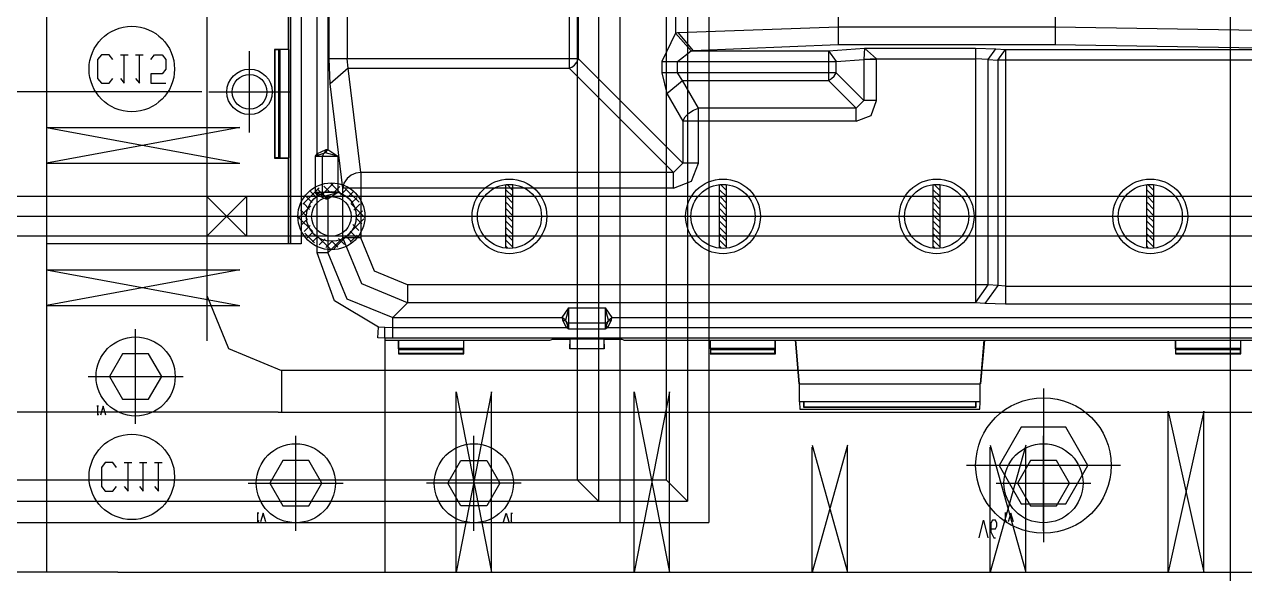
# Model space of a CAD drawing. Header units: millimetres. Extents: x -1 to 1014, y -756 to 757.
# Drawn here: x 741.8 to 833.9, y 225.5 to 267 of the extents above; entities that cross this region are included whole.
import ezdxf

# ---------------------------------------------------------------- set-up
doc = ezdxf.new("R2010")
doc.units = ezdxf.units.MM

# ---------------------------------------------------------------- blocks, each defined once
blk = doc.blocks.new('blockName2')
for points in [[(785.146, 405.569), (785.146, 231.002)], [(791.86, 405.569), (791.86, 231.002)], [(743.518, 358.57), (743.518, 231.002)], [(755.603, 346.485), (755.603, 243.087)], [(761.909, 250.412), (761.909, 334.649)], [(761.909, 334.649), (761.909, 250.412)], [(762.726, 334.649), (762.726, 250.412)], [(783.534, 319.36), (783.534, 232.613)], [(786.757, 319.36), (786.757, 229.39)], [(790.248, 303.246), (790.248, 232.613)], [(793.471, 303.246), (793.471, 229.39)], [(790.954, 299.531), (790.954, 266.32)], [(819.589, 296.587), (819.589, 265.424)], [(803.23, 290.753), (803.23, 265.424)], [(832.816, 152.312), (832.816, 282.835)], [(766.189, 272.077), (766.189, 264.37)], [(761.746, 271.461), (761.746, 265.08)], [(763.927, 257.2), (763.927, 271.249)], [(764.743, 271.249), (764.743, 257.539)], [(764.83, 264.37), (764.83, 270.796)], [(782.928, 270.796), (782.928, 263.662)], [(783.636, 264.37), (783.636, 270.796)], [(790.954, 266.32), (789.931, 264.178)], [(790.954, 266.32), (791.123, 266.354)], [(790.954, 266.32), (792.135, 264.982)], [(791.123, 266.354), (803.23, 266.784)], [(791.123, 266.354), (792.287, 264.994)], [(803.23, 266.784), (819.589, 266.784)], [(819.589, 266.784), (842.678, 266.418)], [(803.23, 265.424), (792.287, 264.994)], [(802.501, 264.994), (805.227, 265.185)], [(819.589, 265.424), (803.23, 265.424)], [(805.227, 265.185), (805.167, 264.324)], [(806.13, 264.369), (805.227, 265.185)], [(805.227, 265.185), (813.581, 265.185)], [(813.581, 265.185), (815.123, 265.14)], [(813.581, 265.185), (813.581, 245.961)], [(814.545, 264.324), (815.123, 265.14)], [(815.123, 265.14), (815.847, 265.089)], [(815.269, 264.274), (815.847, 265.089)], [(815.847, 265.089), (841.154, 265.089)], [(815.847, 265.089), (815.847, 245.866)], [(841.154, 265.089), (819.589, 265.424)], [(748.514, 264.326), (748.228, 264.684), (747.655, 264.684), (747.368, 264.326), (747.368, 262.894), (747.655, 262.536), (748.228, 262.536), (748.514, 262.894)], [(749.087, 262.894), (749.374, 262.536), (749.374, 264.684)], [(749.087, 264.684), (749.66, 264.684)], [(750.233, 262.894), (750.52, 262.536), (750.52, 264.684)], [(750.233, 264.684), (750.806, 264.684)], [(751.379, 264.326), (751.665, 264.684), (752.238, 264.684), (752.525, 264.326), (752.525, 263.61), (752.238, 263.252), (751.379, 263.252), (751.379, 262.536), (752.525, 262.536)], [(758.826, 258.817), (758.826, 264.957)], [(760.718, 265.08), (760.718, 256.889)], [(760.751, 265.047), (760.718, 265.08)], [(761.746, 265.08), (760.718, 265.08)], [(760.751, 256.922), (760.751, 265.047)], [(761.034, 265.047), (760.751, 265.047)], [(761.129, 265.071), (761.034, 265.047)], [(761.034, 256.922), (761.034, 265.047)], [(761.129, 256.899), (761.129, 265.071)], [(761.765, 265.071), (761.129, 265.071)], [(761.746, 265.08), (761.765, 265.071)], [(761.765, 265.071), (761.765, 256.899)], [(764.906, 262.482), (764.83, 264.37)], [(783.636, 264.37), (764.83, 264.37)], [(766.266, 263.662), (766.189, 264.37)], [(782.928, 263.662), (783.146, 263.749), (783.352, 263.899), (783.528, 264.116), (783.636, 264.37)], [(791.505, 256.501), (783.636, 264.37)], [(789.931, 264.178), (803.079, 264.178)], [(789.931, 264.178), (789.931, 263.311)], [(791.112, 264.178), (792.135, 264.982)], [(791.112, 263.311), (791.112, 264.178)], [(792.135, 264.982), (792.287, 264.994)], [(792.287, 264.994), (802.501, 264.994)], [(802.501, 264.994), (803.079, 264.178)], [(802.501, 264.994), (802.501, 262.733)], [(803.079, 264.178), (805.166, 264.324)], [(803.079, 263.311), (803.079, 264.178)], [(805.166, 264.324), (805.166, 261.224)], [(806.13, 264.324), (805.166, 264.324)], [(806.13, 264.369), (805.167, 264.333)], [(806.13, 264.324), (806.13, 264.369)], [(806.13, 264.369), (813.581, 264.369)], [(806.13, 261.224), (806.13, 264.324)], [(814.545, 264.324), (813.581, 264.369)], [(814.545, 247.321), (814.545, 264.324)], [(814.545, 264.324), (815.269, 264.274)], [(841.154, 264.274), (815.269, 264.274)], [(815.269, 264.274), (815.269, 247.27)], [(766.266, 263.662), (764.906, 262.482)], [(766.266, 263.662), (782.928, 263.662)], [(767.219, 255.793), (766.266, 263.662)], [(782.928, 263.662), (790.797, 255.793)], [(789.931, 263.311), (790.3, 261.769)], [(803.079, 263.311), (789.931, 263.311)], [(791.48, 262.733), (791.112, 263.311)], [(802.501, 262.733), (802.729, 262.882), (802.93, 263.082), (803.079, 263.311)], [(805.166, 261.224), (803.079, 263.311)], [(765.859, 254.613), (764.906, 262.482)], [(790.3, 261.769), (791.48, 262.733)], [(791.48, 262.733), (802.501, 262.733)], [(792.686, 260.645), (791.48, 262.733)], [(802.501, 262.733), (804.588, 260.645)], [(755.219, 261.887), (690.906, 261.887)], [(755.757, 261.887), (761.896, 261.887)], [(790.3, 261.769), (791.505, 259.682)], [(791.505, 259.682), (791.692, 259.989), (791.969, 260.268), (792.311, 260.494), (792.686, 260.645)], [(804.588, 260.645), (792.686, 260.645)], [(792.686, 256.501), (792.686, 260.645)], [(804.588, 259.682), (805.717, 260.095), (806.13, 261.224)], [(805.166, 261.224), (804.588, 260.645)], [(804.588, 259.682), (804.588, 260.645)], [(806.13, 261.224), (805.166, 261.224)], [(804.588, 259.682), (791.505, 259.682)], [(791.505, 259.682), (791.505, 256.501)], [(743.518, 259.201), (758.094, 259.201)], [(758.094, 259.201), (743.518, 256.516)], [(743.518, 259.201), (758.094, 256.516)], [(760.718, 256.889), (760.751, 256.922)], [(760.718, 256.889), (761.746, 256.889)], [(760.751, 256.922), (761.034, 256.922)], [(761.034, 256.922), (761.129, 256.899)], [(761.129, 256.899), (761.765, 256.899)], [(761.765, 256.899), (761.746, 256.889)], [(761.746, 256.889), (761.746, 250.412)], [(763.796, 257.022), (763.927, 257.199)], [(764.039, 257.111), (763.796, 257.022)], [(763.796, 254.296), (763.796, 257.022)], [(763.796, 257.022), (765.49, 257.022)], [(764.576, 257.506), (763.927, 257.2)], [(764.039, 257.111), (763.927, 257.2)], [(764.484, 257.264), (764.039, 257.111)], [(764.484, 257.264), (764.407, 257.203), (764.356, 257.119), (764.338, 257.022)], [(764.338, 254.296), (764.338, 257.022)], [(764.484, 257.264), (764.576, 257.506)], [(764.556, 257.281), (764.484, 257.264)], [(764.556, 257.281), (764.743, 257.539)], [(765.49, 257.022), (764.556, 257.281)], [(764.743, 257.539), (764.576, 257.506)], [(764.743, 257.539), (765.49, 257.022)], [(765.49, 257.022), (765.49, 254.296)], [(743.518, 256.516), (758.094, 256.516)], [(790.797, 254.613), (792.158, 255.14), (792.686, 256.501)], [(791.505, 256.501), (790.797, 255.793)], [(792.686, 256.501), (791.505, 256.501)], [(765.127, 254.959), (764.204, 254.036)], [(765.948, 253.976), (764.939, 254.984)], [(767.219, 255.793), (766.856, 255.74), (766.506, 255.597), (766.185, 255.349), (765.952, 255.005), (765.859, 254.613)], [(790.797, 255.793), (767.219, 255.793)], [(767.219, 255.793), (767.219, 250.856)], [(790.797, 254.613), (790.797, 255.793)], [(764.086, 254.631), (762.86, 253.404)], [(763.884, 253.903), (763.429, 254.358)], [(763.927, 254.118), (763.796, 254.296)], [(763.796, 254.296), (764.039, 254.207)], [(765.49, 254.296), (763.796, 254.296)], [(764.039, 254.207), (763.927, 254.118)], [(763.927, 254.118), (764.576, 253.812)], [(763.927, 249.74), (763.927, 254.118)], [(764.387, 254.112), (763.932, 254.567)], [(764.039, 254.207), (764.484, 254.054)], [(764.338, 254.296), (764.356, 254.199), (764.407, 254.114), (764.484, 254.054)], [(764.891, 254.32), (764.436, 254.775)], [(764.484, 254.054), (764.576, 253.812)], [(764.484, 254.054), (764.556, 254.037)], [(764.556, 254.037), (765.49, 254.296)], [(764.556, 254.037), (764.743, 253.778)], [(765.49, 254.296), (764.743, 253.778)], [(765.631, 254.751), (765.176, 254.296)], [(766.134, 254.542), (765.679, 254.087)], [(790.797, 254.613), (765.859, 254.613)], [(765.859, 250.856), (765.859, 254.613)], [(767.087, 253.549), (766.065, 254.571)], [(766.638, 254.333), (766.183, 253.878)], [(778.163, 250.085), (778.163, 254.889)], [(778.685, 253.98), (778.163, 254.502)], [(778.7, 254.44), (778.251, 254.889)], [(778.7, 250.085), (778.7, 254.889)], [(794.277, 250.085), (794.277, 254.889)], [(794.799, 253.98), (794.277, 254.502)], [(794.814, 254.44), (794.365, 254.889)], [(794.814, 250.085), (794.814, 254.889)], [(810.391, 250.085), (810.391, 254.889)], [(810.913, 253.98), (810.391, 254.502)], [(810.928, 254.44), (810.478, 254.889)], [(810.928, 250.085), (810.928, 254.889)], [(826.505, 250.085), (826.505, 254.889)], [(827.026, 253.98), (826.505, 254.502)], [(827.042, 254.44), (826.592, 254.889)], [(827.042, 250.085), (827.042, 254.889)], [(755.603, 253.98), (702.696, 253.98)], [(930.171, 253.98), (755.603, 253.98)], [(755.603, 253.98), (755.603, 250.994)], [(755.603, 250.994), (758.59, 253.98)], [(758.59, 250.994), (755.603, 253.98)], [(758.59, 253.98), (758.59, 250.994)], [(763.455, 253.287), (762.531, 252.363)], [(763.344, 253.019), (762.889, 253.474)], [(763.552, 253.523), (763.097, 253.978)], [(764.576, 253.812), (764.743, 253.778)], [(764.743, 253.778), (764.743, 249.74)], [(766.934, 253.918), (766.479, 253.463)], [(767.5, 252.423), (766.492, 253.431)], [(767.143, 253.414), (766.688, 252.959)], [(778.21, 253.98), (778.163, 254.027)], [(778.7, 253.015), (778.163, 253.553)], [(778.7, 253.49), (778.21, 253.98)], [(778.7, 253.965), (778.685, 253.98)], [(794.324, 253.98), (794.277, 254.027)], [(794.814, 253.015), (794.277, 253.553)], [(794.814, 253.49), (794.324, 253.98)], [(794.814, 253.965), (794.799, 253.98)], [(810.438, 253.98), (810.391, 254.027)], [(810.928, 253.015), (810.391, 253.553)], [(810.928, 253.49), (810.438, 253.98)], [(810.928, 253.965), (810.913, 253.98)], [(826.552, 253.98), (826.505, 254.027)], [(827.042, 253.015), (826.505, 253.553)], [(827.042, 253.49), (826.552, 253.98)], [(827.042, 253.965), (827.026, 253.98)], [(755.603, 252.487), (697.06, 252.487)], [(930.171, 252.487), (754.11, 252.487)], [(763.598, 251.34), (762.5, 252.439)], [(763.135, 252.516), (762.68, 252.971)], [(763.195, 252.315), (762.74, 251.86)], [(767.447, 252.294), (766.348, 251.195)], [(767.292, 251.92), (766.837, 252.375)], [(767.351, 252.911), (766.852, 252.411)], [(778.7, 252.541), (778.163, 253.078)], [(778.279, 252.487), (778.163, 252.603)], [(778.7, 252.066), (778.279, 252.487)], [(794.814, 252.541), (794.277, 253.078)], [(794.393, 252.487), (794.277, 252.603)], [(794.814, 252.066), (794.393, 252.487)], [(810.928, 252.541), (810.391, 253.078)], [(810.507, 252.487), (810.391, 252.603)], [(810.928, 252.066), (810.507, 252.487)], [(827.042, 252.541), (826.505, 253.078)], [(826.621, 252.487), (826.505, 252.603)], [(827.042, 252.066), (826.621, 252.487)], [(763.403, 251.811), (762.948, 251.356)], [(763.612, 251.308), (763.157, 250.853)], [(766.875, 250.913), (766.42, 251.368)], [(767.083, 251.416), (766.628, 251.871)], [(778.7, 251.591), (778.163, 252.128)], [(778.7, 251.116), (778.163, 251.654)], [(794.814, 251.591), (794.277, 252.128)], [(794.814, 251.116), (794.277, 251.654)], [(810.928, 251.591), (810.391, 252.128)], [(810.928, 251.116), (810.391, 251.654)], [(827.042, 251.591), (826.505, 252.128)], [(827.042, 251.116), (826.505, 251.654)], [(755.603, 250.994), (702.696, 250.994)], [(761.909, 250.412), (743.518, 250.412)], [(930.171, 250.994), (755.603, 250.994)], [(762.726, 250.412), (761.746, 250.412)], [(763.739, 250.487), (763.003, 251.223)], [(764.028, 251.011), (763.573, 250.556)], [(764.955, 249.984), (763.856, 251.082)], [(764.531, 250.803), (764.076, 250.348)], [(765.079, 250.639), (764.58, 250.139)], [(764.743, 249.74), (765.859, 250.856)], [(765.487, 250.164), (765.032, 250.619)], [(766.295, 251.142), (765.196, 250.044)], [(765.99, 250.372), (765.535, 250.827)], [(770.754, 245.961), (767.294, 247.396), (765.859, 250.856)], [(767.219, 250.856), (765.859, 250.856)], [(766.494, 250.581), (766.039, 251.036)], [(766.943, 251.078), (766.412, 250.547)], [(770.754, 247.321), (768.253, 248.355), (767.219, 250.856)], [(778.348, 250.994), (778.163, 251.179)], [(778.7, 250.167), (778.163, 250.704)], [(778.7, 250.642), (778.348, 250.994)], [(794.462, 250.994), (794.277, 251.179)], [(794.814, 250.167), (794.277, 250.704)], [(794.814, 250.642), (794.462, 250.994)], [(810.576, 250.994), (810.391, 251.179)], [(810.928, 250.167), (810.391, 250.704)], [(810.928, 250.642), (810.576, 250.994)], [(826.69, 250.994), (826.505, 251.179)], [(827.042, 250.167), (826.505, 250.704)], [(827.042, 250.642), (826.69, 250.994)], [(768.557, 244.132), (765.232, 246.102), (763.927, 249.74)], [(764.743, 249.74), (763.927, 249.74)], [(764.743, 249.74), (766.173, 246.276), (769.637, 244.845)], [(778.307, 250.085), (778.163, 250.229)], [(794.421, 250.085), (794.277, 250.229)], [(810.535, 250.085), (810.391, 250.229)], [(826.649, 250.085), (826.505, 250.229)], [(743.518, 248.459), (758.094, 248.459)], [(743.518, 248.459), (758.094, 245.773)], [(758.094, 248.459), (743.518, 245.773)], [(770.754, 247.321), (770.754, 245.961)], [(814.545, 247.321), (770.754, 247.321)], [(813.581, 245.961), (814.545, 247.321)], [(815.269, 247.27), (814.305, 245.911)], [(815.269, 247.27), (814.545, 247.321)], [(815.847, 247.226), (815.269, 247.27)], [(815.847, 247.226), (908.834, 247.226)], [(743.518, 245.773), (758.094, 245.773)], [(755.603, 246.526), (757.251, 242.526), (761.243, 240.864)], [(770.754, 245.961), (769.637, 244.845)], [(813.581, 245.961), (770.754, 245.961)], [(814.305, 245.911), (813.581, 245.961)], [(815.847, 245.866), (814.305, 245.911)], [(907.475, 245.866), (815.847, 245.866)], [(769.637, 244.845), (782.399, 244.845)], [(769.637, 243.297), (769.637, 244.845)], [(782.399, 244.845), (782.917, 245.593)], [(782.399, 244.845), (782.438, 244.661)], [(782.658, 244.658), (782.399, 244.845)], [(782.917, 245.592), (782.658, 244.658)], [(782.917, 245.593), (785.642, 245.593)], [(782.917, 243.984), (782.917, 245.592)], [(785.642, 245.593), (786.16, 244.845)], [(785.901, 244.658), (785.642, 245.592)], [(785.642, 245.592), (785.642, 243.984)], [(785.901, 244.658), (786.16, 244.845)], [(786.121, 244.661), (786.16, 244.845)], [(786.16, 244.845), (841.007, 244.845)], [(750.232, 236.82), (750.232, 243.983)], [(768.497, 243.317), (768.557, 244.132)], [(769.021, 244.089), (768.557, 244.132)], [(769.024, 243.297), (769.021, 244.089)], [(769.637, 244.072), (769.021, 244.089)], [(782.737, 244.072), (769.637, 244.072)], [(782.438, 244.661), (782.737, 244.072)], [(782.677, 244.58), (782.438, 244.661)], [(782.658, 244.658), (782.677, 244.58)], [(782.677, 244.58), (782.827, 244.195)], [(782.677, 244.58), (782.738, 244.505), (782.821, 244.456), (782.917, 244.439)], [(782.827, 244.195), (782.737, 244.072)], [(782.917, 243.984), (782.737, 244.072)], [(782.827, 244.195), (782.917, 243.984)], [(785.642, 244.439), (782.917, 244.439)], [(785.642, 243.984), (782.917, 243.984)], [(785.642, 244.439), (785.738, 244.456), (785.821, 244.505), (785.882, 244.58)], [(785.642, 243.984), (785.732, 244.195)], [(785.822, 244.072), (785.642, 243.984)], [(785.732, 244.195), (785.882, 244.58)], [(785.732, 244.195), (785.822, 244.072)], [(785.822, 244.072), (786.121, 244.661)], [(841.345, 244.072), (785.822, 244.072)], [(785.882, 244.58), (786.121, 244.661)], [(785.882, 244.58), (785.901, 244.658)], [(769.024, 243.297), (768.497, 243.317)], [(914.774, 243.297), (769.024, 243.297)], [(769.024, 243.297), (769.024, 243.135)], [(769.024, 243.297), (769.024, 225.631)], [(916.137, 243.297), (769.024, 243.297)], [(769.024, 243.135), (770.064, 243.135)], [(770.064, 243.135), (770.074, 243.154)], [(770.064, 243.135), (770.064, 242.106)], [(770.074, 243.154), (774.975, 243.154)], [(770.074, 242.517), (770.074, 243.154)], [(774.975, 243.154), (774.985, 243.135)], [(774.975, 243.154), (774.975, 242.517)], [(774.985, 243.135), (781.487, 243.135)], [(774.985, 242.106), (774.985, 243.135)], [(781.487, 243.135), (781.618, 243.187)], [(782.981, 243.187), (781.618, 243.187)], [(782.981, 243.187), (783.018, 243.237)], [(782.981, 243.187), (782.984, 242.495)], [(782.984, 242.495), (783.018, 243.237)], [(783.018, 243.237), (785.541, 243.237)], [(785.541, 243.237), (785.578, 243.187)], [(785.541, 243.237), (785.575, 242.495)], [(785.575, 242.495), (785.578, 243.187)], [(786.941, 243.187), (785.578, 243.187)], [(787.072, 243.135), (786.941, 243.187)], [(787.072, 243.135), (793.574, 243.135)], [(793.574, 243.135), (793.584, 243.154)], [(793.584, 243.154), (798.485, 243.154)], [(793.584, 243.154), (793.584, 242.517)], [(798.485, 243.154), (798.495, 243.135)], [(798.485, 242.517), (798.485, 243.154)], [(798.495, 243.135), (799.979, 243.135)], [(798.495, 242.106), (798.495, 243.135)], [(799.979, 243.135), (800.006, 243.154)], [(799.979, 243.135), (800.267, 239.858)], [(800.006, 243.154), (814.253, 243.154)], [(800.006, 243.154), (800.296, 239.858)], [(813.963, 239.858), (814.253, 243.154)], [(813.992, 239.858), (814.28, 243.135)], [(814.253, 243.154), (814.28, 243.135)], [(814.28, 243.135), (828.672, 243.135)], [(828.672, 243.135), (828.682, 243.154)], [(828.672, 243.135), (828.672, 242.106)], [(828.682, 243.154), (833.583, 243.154)], [(828.682, 242.517), (828.682, 243.154)], [(833.583, 243.154), (833.592, 243.135)], [(833.583, 243.154), (833.583, 242.517)], [(833.592, 243.135), (840.094, 243.135)], [(833.592, 242.106), (833.592, 243.135)], [(751.217, 238.696), (752.201, 240.402), (751.217, 242.107), (749.248, 242.107), (748.263, 240.402), (749.248, 238.696), (751.217, 238.696)], [(770.064, 242.106), (770.098, 242.14)], [(770.064, 242.106), (774.985, 242.106)], [(774.975, 242.517), (770.074, 242.517)], [(770.098, 242.422), (770.074, 242.517)], [(774.951, 242.422), (770.098, 242.422)], [(770.098, 242.14), (770.098, 242.422)], [(774.951, 242.14), (770.098, 242.14)], [(774.975, 242.517), (774.951, 242.422)], [(774.951, 242.422), (774.951, 242.14)], [(774.951, 242.14), (774.985, 242.106)], [(785.575, 242.495), (782.984, 242.495)], [(793.608, 242.14), (793.574, 242.106)], [(793.574, 242.106), (798.495, 242.106)], [(798.485, 242.517), (793.584, 242.517)], [(793.584, 242.517), (793.608, 242.422)], [(798.461, 242.422), (793.608, 242.422)], [(793.608, 242.422), (793.608, 242.14)], [(798.461, 242.14), (793.608, 242.14)], [(798.461, 242.422), (798.485, 242.517)], [(798.461, 242.14), (798.461, 242.422)], [(798.495, 242.106), (798.461, 242.14)], [(828.672, 242.106), (828.705, 242.14)], [(828.672, 242.106), (833.592, 242.106)], [(833.583, 242.517), (828.682, 242.517)], [(828.705, 242.422), (828.682, 242.517)], [(833.559, 242.422), (828.705, 242.422)], [(828.705, 242.14), (828.705, 242.422)], [(833.559, 242.14), (828.705, 242.14)], [(833.583, 242.517), (833.559, 242.422)], [(833.559, 242.422), (833.559, 242.14)], [(833.559, 242.14), (833.592, 242.106)], [(746.651, 240.402), (753.813, 240.402)], [(921.404, 240.864), (761.243, 240.864)], [(761.243, 240.864), (761.243, 237.716)], [(800.296, 239.858), (813.963, 239.858)], [(800.314, 238.495), (800.314, 239.858)], [(813.945, 238.495), (813.945, 239.858)], [(818.716, 239.486), (818.716, 227.889)], [(774.403, 225.631), (774.403, 239.244)], [(774.403, 239.244), (777.089, 225.631)], [(777.089, 239.244), (774.403, 225.631)], [(774.403, 225.631), (774.403, 239.244)], [(777.089, 225.631), (777.089, 239.244)], [(787.831, 225.631), (787.831, 239.244)], [(790.517, 239.244), (787.831, 225.631)], [(787.831, 239.244), (790.517, 225.631)], [(790.517, 225.631), (790.517, 239.244)], [(800.622, 238.495), (800.314, 238.495)], [(800.314, 238.495), (800.342, 237.944)], [(800.622, 238.495), (800.622, 238.088)], [(813.608, 238.495), (800.651, 238.495)], [(800.651, 238.495), (800.651, 238.117)], [(813.608, 238.117), (813.608, 238.495)], [(813.945, 238.495), (813.637, 238.495)], [(813.637, 238.088), (813.637, 238.495)], [(813.917, 237.944), (813.945, 238.495)], [(760.975, 237.716), (671.154, 237.716)], [(747.446, 238.152), (747.311, 238.152)], [(747.446, 237.593), (747.379, 237.481), (747.379, 238.152)], [(747.983, 237.481), (747.781, 238.152), (747.58, 237.481)], [(760.975, 237.716), (924.799, 237.716)], [(800.342, 237.944), (813.917, 237.944)], [(800.651, 238.117), (800.622, 238.088)], [(800.622, 238.088), (813.637, 238.088)], [(800.651, 238.117), (813.608, 238.117)], [(828.116, 225.631), (828.116, 237.777)], [(828.116, 237.777), (830.802, 225.631)], [(830.802, 237.777), (828.116, 225.631)], [(830.802, 225.631), (830.802, 237.777)], [(817.042, 236.586), (815.369, 233.687), (817.042, 230.788), (820.39, 230.788), (822.064, 233.687), (820.39, 236.586), (817.042, 236.586)], [(762.318, 228.763), (762.318, 235.926)], [(775.746, 228.763), (775.746, 235.926)], [(818.716, 228.763), (818.716, 235.926)], [(803.945, 235.215), (801.26, 225.631)], [(801.26, 235.215), (803.945, 225.631)], [(801.26, 225.631), (801.26, 235.078)], [(803.945, 225.631), (803.945, 235.078)], [(817.373, 235.215), (814.688, 225.631)], [(814.688, 235.215), (817.373, 225.631)], [(814.688, 225.631), (814.688, 235.078)], [(817.373, 225.631), (817.373, 235.078)], [(748.801, 233.542), (748.514, 233.9), (747.941, 233.9), (747.655, 233.542), (747.655, 232.109), (747.941, 231.751), (748.514, 231.751), (748.801, 232.109)], [(749.374, 232.109), (749.66, 231.751), (749.66, 233.9)], [(749.374, 233.9), (749.947, 233.9)], [(750.52, 232.109), (750.806, 231.751), (750.806, 233.9)], [(750.52, 233.9), (751.092, 233.9)], [(751.665, 232.109), (751.952, 231.751), (751.952, 233.9)], [(751.665, 233.9), (752.238, 233.9)], [(763.302, 230.639), (764.287, 232.345), (763.302, 234.05), (761.333, 234.05), (760.348, 232.345), (761.333, 230.639), (763.302, 230.639)], [(774.761, 230.639), (773.777, 232.345), (774.761, 234.05), (776.73, 234.05), (777.715, 232.345), (776.73, 230.639), (774.761, 230.639)], [(819.701, 230.639), (820.685, 232.345), (819.701, 234.05), (817.732, 234.05), (816.747, 232.345), (817.732, 230.639), (819.701, 230.639)], [(824.515, 233.687), (812.918, 233.687)], [(702.696, 232.613), (790.248, 232.613)], [(758.736, 232.345), (765.899, 232.345)], [(779.327, 232.345), (772.165, 232.345)], [(783.534, 232.613), (785.146, 231.002)], [(790.248, 232.613), (791.86, 231.002)], [(815.135, 232.345), (822.298, 232.345)], [(695.176, 231.002), (791.86, 231.002)], [(743.518, 231.002), (743.518, 225.631)], [(702.696, 229.39), (793.471, 229.39)], [(759.531, 230.095), (759.397, 230.095)], [(759.531, 229.536), (759.464, 229.424), (759.464, 230.095)], [(760.068, 229.424), (759.867, 230.095), (759.665, 229.424)], [(777.995, 229.424), (778.197, 230.095), (778.398, 229.424)], [(778.532, 229.536), (778.599, 229.424), (778.599, 230.095)], [(778.532, 230.095), (778.667, 230.095)], [(813.854, 228.222), (814.19, 229.564), (814.526, 228.222)], [(814.75, 228.893), (815.085, 228.893), (815.197, 229.117), (815.197, 229.341), (815.085, 229.564), (814.862, 229.564), (814.75, 229.341), (814.75, 228.669), (814.974, 228.222), (815.085, 228.222)], [(815.93, 230.095), (815.795, 230.095)], [(815.93, 229.536), (815.863, 229.424), (815.863, 230.095)], [(816.467, 229.424), (816.265, 230.095), (816.064, 229.424)], [(748.889, 225.631), (671.154, 225.631)], [(748.889, 225.631), (936.885, 225.631)]]:
    blk.add_lwpolyline(points)
for centre, radius in [((749.947, 263.61), 3.2228), ((758.826, 261.887), 1.7121), ((758.826, 261.887), 1.3093), ((765.003, 252.487), 2.5234), ((778.432, 252.487), 2.8199), ((794.545, 252.487), 2.8199), ((810.659, 252.487), 2.8199), ((826.773, 252.487), 2.8199), ((765.003, 252.487), 1.88), ((778.432, 252.487), 2.4171), ((794.545, 252.487), 2.4171), ((810.659, 252.487), 2.4171), ((826.773, 252.487), 2.4171), ((765.003, 252.487), 1.4932), ((750.232, 240.402), 2.9844), ((818.716, 233.687), 5.1162), ((749.947, 232.826), 3.2228), ((762.318, 232.345), 2.9844), ((775.746, 232.345), 2.9844), ((818.716, 232.345), 2.9844)]:
    blk.add_circle(centre, radius)

msp = doc.modelspace()

# ---------------------------------------------------------------- block references
msp.add_blockref('blockName2', (0, 0))

doc.saveas('drawing.dxf')
